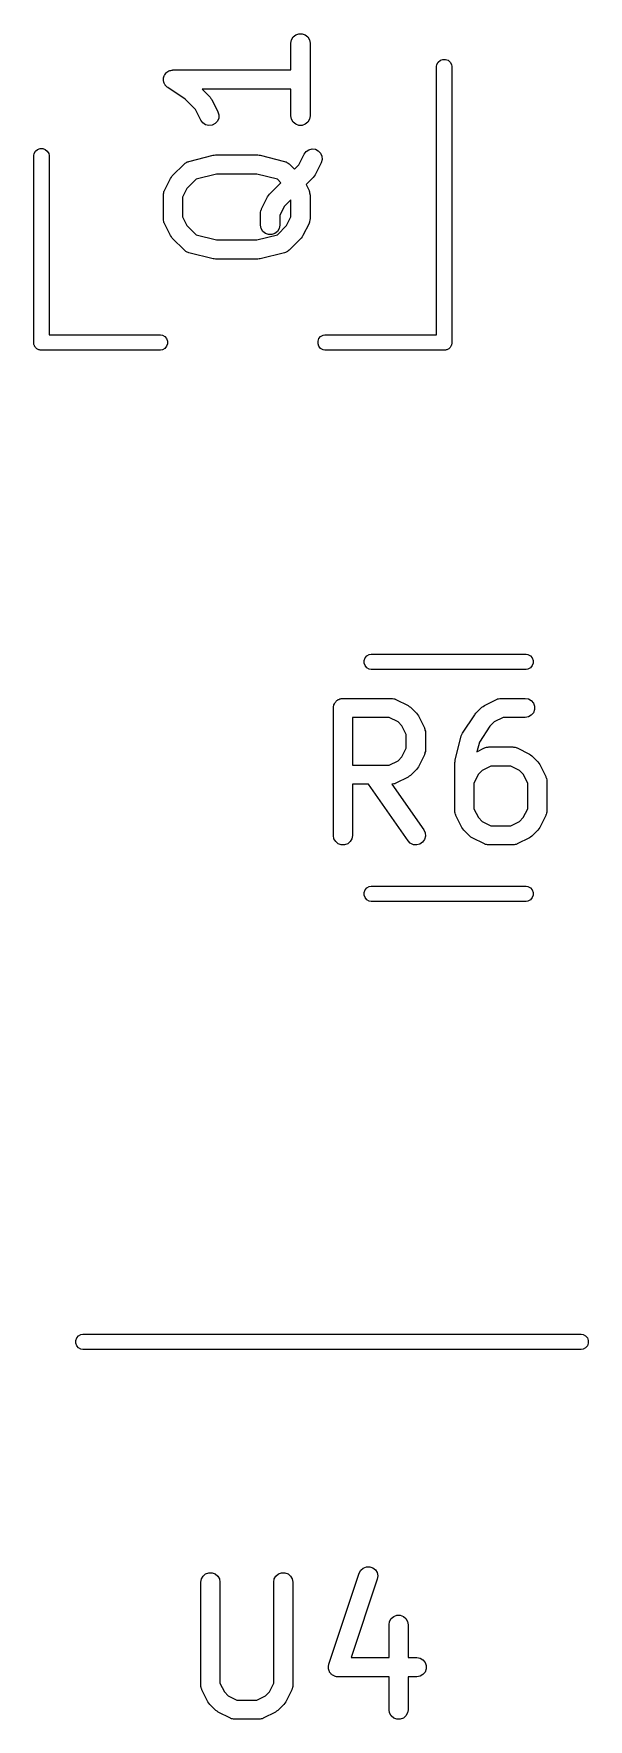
# Model space of a CAD drawing. Extents: x 51.7 to 144.6, y -96 to -33.3.
# Drawn here: x 97.17 to 101.52, y -81.17 to -67.95 of the extents above; entities that cross this region are included whole.
import ezdxf

# ---------------------------------------------------------------- set-up
doc = ezdxf.new("R2010")
doc.units = 0
doc.header["$MEASUREMENT"] = 0
doc.layers.add('BLACK', color=7, linetype='CONTINUOUS')

msp = doc.modelspace()

# ---------------------------------------------------------------- linework, layer by layer
at = {"layer": 'BLACK', "linetype": 'CONTINUOUS'}
for p, q in [((99.2009, -67.9763), (99.2209, -67.9595)), ((99.2209, -67.9595), (99.2454, -67.9506)), ((99.2454, -67.9506), (99.2714, -67.9506)), ((99.2714, -67.9506), (99.2959, -67.9595)), ((99.2959, -67.9595), (99.3158, -67.9763)), ((99.1834, -68.0245), (99.1879, -67.9988)), ((99.1834, -68.2352), (99.1834, -68.0245)), ((99.1879, -67.9988), (99.2009, -67.9763)), ((99.3158, -67.9763), (99.3289, -67.9988)), ((99.3289, -67.9988), (99.3334, -68.0245)), ((99.3334, -68.0245), (99.3334, -68.5959)), ((100.326, -68.2068), (100.329, -68.1912)), ((100.326, -70.312), (100.326, -68.2068)), ((100.329, -68.1912), (100.339, -68.1728)), ((100.339, -68.1728), (100.356, -68.1592)), ((100.356, -68.1592), (100.375, -68.152)), ((100.375, -68.152), (100.397, -68.152)), ((100.397, -68.152), (100.416, -68.1592)), ((100.416, -68.1592), (100.433, -68.1728)), ((100.433, -68.1728), (100.443, -68.1912)), ((100.443, -68.1912), (100.446, -68.2068)), ((100.446, -68.2068), (100.446, -70.3772)), ((98.1835, -68.3054), (98.1845, -68.3013)), ((98.1845, -68.3143), (98.1835, -68.3054)), ((98.1845, -68.2972), (98.1876, -68.2888)), ((98.1845, -68.3013), (98.1845, -68.2972)), ((98.1845, -68.3232), (98.1845, -68.3143)), ((98.1859, -68.3271), (98.1845, -68.3232)), ((98.1864, -68.3313), (98.1859, -68.3271)), ((98.1904, -68.3393), (98.1864, -68.3313)), ((98.1876, -68.2888), (98.1897, -68.2801)), ((98.1897, -68.2801), (98.192, -68.2766)), ((98.1934, -68.3477), (98.1904, -68.3393)), ((98.192, -68.2766), (98.1934, -68.2727)), ((98.1934, -68.2727), (98.1992, -68.2658)), ((98.1961, -68.3509), (98.1934, -68.3477)), ((98.1979, -68.3546), (98.1961, -68.3509)), ((98.2044, -68.3608), (98.1979, -68.3546)), ((98.1992, -68.2658), (98.2041, -68.2584)), ((98.2041, -68.2584), (98.2075, -68.2559)), ((98.2075, -68.2559), (98.2102, -68.2527)), ((98.2102, -68.2527), (98.2179, -68.2483)), ((98.2179, -68.2483), (98.2251, -68.243)), ((98.2251, -68.243), (98.2291, -68.2418)), ((98.2291, -68.2418), (98.2327, -68.2397)), ((98.2327, -68.2397), (98.2415, -68.2382)), ((98.2415, -68.2382), (98.2501, -68.2356)), ((98.2501, -68.2356), (98.2543, -68.2359)), ((98.2543, -68.2359), (98.2584, -68.2352)), ((98.2584, -68.2352), (99.1834, -68.2352)), ((98.2102, -68.3676), (98.2044, -68.3608)), ((98.2138, -68.3697), (98.2102, -68.3676)), ((98.2168, -68.3726), (98.2138, -68.3697)), ((98.3535, -68.4637), (98.2168, -68.3726)), ((98.4348, -68.5451), (98.3535, -68.4637)), ((99.1834, -68.3852), (98.4871, -68.3852)), ((98.4871, -68.3852), (98.5495, -68.4476)), ((98.5495, -68.4476), (98.5564, -68.4575)), ((98.5564, -68.4575), (98.5636, -68.4671)), ((98.5636, -68.4671), (98.6112, -68.5624)), ((99.1834, -68.5959), (99.1834, -68.3852)), ((98.477, -68.6294), (98.4348, -68.5451)), ((98.617, -68.6133), (98.6067, -68.6372)), ((98.6112, -68.5624), (98.6186, -68.5873)), ((98.6186, -68.5873), (98.617, -68.6133)), ((99.1879, -68.6216), (99.1834, -68.5959)), ((99.3334, -68.5959), (99.3289, -68.6216)), ((98.4925, -68.6504), (98.477, -68.6294)), ((98.5143, -68.6647), (98.4925, -68.6504)), ((98.5396, -68.6708), (98.5143, -68.6647)), ((98.5655, -68.6678), (98.5396, -68.6708)), ((98.5888, -68.6561), (98.5655, -68.6678)), ((98.6067, -68.6372), (98.5888, -68.6561)), ((99.2009, -68.6441), (99.1879, -68.6216)), ((99.2209, -68.6609), (99.2009, -68.6441)), ((99.2454, -68.6698), (99.2209, -68.6609)), ((99.2714, -68.6698), (99.2454, -68.6698)), ((99.2959, -68.6609), (99.2714, -68.6698)), ((99.3158, -68.6441), (99.2959, -68.6609)), ((99.3289, -68.6216), (99.3158, -68.6441)), ((97.1687, -68.8912), (97.1793, -68.8728)), ((97.1793, -68.8728), (97.1955, -68.8592)), ((97.1955, -68.8592), (97.2154, -68.852)), ((97.2154, -68.852), (97.2366, -68.852)), ((97.2366, -68.852), (97.2565, -68.8592)), ((97.2565, -68.8592), (97.2727, -68.8728)), ((97.2727, -68.8728), (97.2833, -68.8912)), ((99.2865, -68.8957), (99.3021, -68.8748)), ((99.3021, -68.8748), (99.3238, -68.8604)), ((99.3238, -68.8604), (99.3491, -68.8544)), ((99.3491, -68.8544), (99.375, -68.8573)), ((99.375, -68.8573), (99.3983, -68.869)), ((99.3983, -68.869), (99.4162, -68.8879)), ((97.166, -68.9068), (97.1687, -68.8912)), ((97.166, -70.3772), (97.166, -68.9068)), ((97.2833, -68.8912), (97.286, -68.9068)), ((97.286, -68.9068), (97.286, -70.312)), ((98.253, -69.0667), (98.3482, -68.9714)), ((98.3482, -68.9714), (98.3541, -68.9673)), ((98.3541, -68.9673), (98.3593, -68.9623)), ((98.3593, -68.9623), (98.3647, -68.9599)), ((98.3647, -68.9599), (98.3695, -68.9565)), ((98.3695, -68.9565), (98.3765, -68.9546)), ((98.3765, -68.9546), (98.383, -68.9517)), ((98.383, -68.9517), (98.5735, -68.9041)), ((98.5735, -68.9041), (98.5827, -68.9034)), ((98.5827, -68.9034), (98.5917, -68.9019)), ((98.5917, -68.9019), (98.925, -68.9019)), ((98.925, -68.9019), (98.9341, -68.9034)), ((98.9341, -68.9034), (98.9432, -68.9041)), ((98.9432, -68.9041), (99.1337, -68.9517)), ((99.1337, -68.9517), (99.1403, -68.9546)), ((99.1403, -68.9546), (99.1472, -68.9565)), ((99.1472, -68.9565), (99.1521, -68.9599)), ((99.1521, -68.9599), (99.1575, -68.9623)), ((99.1575, -68.9623), (99.1627, -68.9673)), ((99.1627, -68.9673), (99.1686, -68.9714)), ((99.1686, -68.9714), (99.2108, -69.0136)), ((99.2108, -69.0136), (99.2444, -68.98)), ((99.2444, -68.98), (99.2865, -68.8957)), ((99.4207, -68.9628), (99.3731, -69.058)), ((99.4162, -68.8879), (99.4266, -68.9118)), ((99.4281, -68.9378), (99.4207, -68.9628)), ((99.4266, -68.9118), (99.4281, -68.9378)), ((98.1913, -69.1814), (98.2389, -69.0862)), ((98.2389, -69.0862), (98.2461, -69.0765)), ((98.2461, -69.0765), (98.253, -69.0667)), ((98.4396, -69.0922), (98.3676, -69.1641)), ((98.6009, -69.0519), (98.4396, -69.0922)), ((98.9158, -69.0519), (98.6009, -69.0519)), ((99.0772, -69.0922), (98.9158, -69.0519)), ((99.0149, -69.2095), (99.1047, -69.1197)), ((99.1047, -69.1197), (99.0772, -69.0922)), ((99.359, -69.0775), (99.302, -69.1345)), ((99.302, -69.1345), (99.3255, -69.1814)), ((99.3659, -69.0677), (99.359, -69.0775)), ((99.3731, -69.058), (99.3659, -69.0677)), ((98.1834, -69.215), (98.1841, -69.2107)), ((98.1834, -69.4054), (98.1834, -69.215)), ((98.1839, -69.2064), (98.1864, -69.198)), ((98.1841, -69.2107), (98.1839, -69.2064)), ((98.1864, -69.198), (98.1879, -69.1893)), ((98.1879, -69.1893), (98.1901, -69.1856)), ((98.1901, -69.1856), (98.1913, -69.1814)), ((98.3676, -69.1641), (98.3334, -69.2327)), ((98.3334, -69.2327), (98.3334, -69.3877)), ((98.9532, -69.3243), (99.0008, -69.229)), ((99.0008, -69.229), (99.008, -69.2194)), ((99.008, -69.2194), (99.0149, -69.2095)), ((99.1834, -69.2532), (99.1295, -69.307)), ((99.1834, -69.3877), (99.1834, -69.2532)), ((99.3255, -69.1814), (99.3267, -69.1856)), ((99.3267, -69.1856), (99.3289, -69.1893)), ((99.3289, -69.1893), (99.3304, -69.198)), ((99.3304, -69.198), (99.3329, -69.2064)), ((99.3329, -69.2064), (99.3326, -69.2107)), ((99.3326, -69.2107), (99.3334, -69.215)), ((99.3334, -69.215), (99.3334, -69.4054)), ((98.1841, -69.4097), (98.1834, -69.4054)), ((98.1839, -69.414), (98.1841, -69.4097)), ((98.1864, -69.4224), (98.1839, -69.414)), ((98.3334, -69.3877), (98.3676, -69.4562)), ((98.9453, -69.3578), (98.946, -69.3535)), ((98.9453, -69.453), (98.9453, -69.3578)), ((98.9458, -69.3492), (98.9483, -69.3408)), ((98.946, -69.3535), (98.9458, -69.3492)), ((98.9483, -69.3408), (98.9498, -69.3322)), ((98.9498, -69.3322), (98.952, -69.3284)), ((98.952, -69.3284), (98.9532, -69.3243)), ((99.1295, -69.307), (99.0953, -69.3755)), ((99.0953, -69.3755), (99.0953, -69.453)), ((99.1491, -69.4562), (99.1834, -69.3877)), ((99.3329, -69.414), (99.3304, -69.4224)), ((99.3334, -69.4054), (99.3326, -69.4097)), ((99.3326, -69.4097), (99.3329, -69.414)), ((98.1879, -69.4311), (98.1864, -69.4224)), ((98.1901, -69.4348), (98.1879, -69.4311)), ((98.1913, -69.439), (98.1901, -69.4348)), ((98.2389, -69.5342), (98.1913, -69.439)), ((98.2461, -69.5439), (98.2389, -69.5342)), ((98.253, -69.5537), (98.2461, -69.5439)), ((98.3676, -69.4562), (98.4396, -69.5282)), ((98.4396, -69.5282), (98.6009, -69.5685)), ((98.9158, -69.5685), (99.0772, -69.5282)), ((98.9498, -69.4787), (98.9453, -69.453)), ((98.9628, -69.5013), (98.9498, -69.4787)), ((98.9828, -69.518), (98.9628, -69.5013)), ((99.0073, -69.5269), (98.9828, -69.518)), ((99.0333, -69.5269), (99.0073, -69.5269)), ((99.0578, -69.518), (99.0333, -69.5269)), ((99.0777, -69.5013), (99.0578, -69.518)), ((99.0772, -69.5282), (99.1491, -69.4562)), ((99.0908, -69.4787), (99.0777, -69.5013)), ((99.0953, -69.453), (99.0908, -69.4787)), ((99.2707, -69.5439), (99.2638, -69.5537)), ((99.2778, -69.5342), (99.2707, -69.5439)), ((99.3255, -69.439), (99.2778, -69.5342)), ((99.3267, -69.4348), (99.3255, -69.439)), ((99.3289, -69.4311), (99.3267, -69.4348)), ((99.3304, -69.4224), (99.3289, -69.4311)), ((98.3482, -69.6489), (98.253, -69.5537)), ((98.3541, -69.6531), (98.3482, -69.6489)), ((98.3593, -69.6581), (98.3541, -69.6531)), ((98.3647, -69.6605), (98.3593, -69.6581)), ((98.3695, -69.6639), (98.3647, -69.6605)), ((98.3765, -69.6657), (98.3695, -69.6639)), ((98.383, -69.6687), (98.3765, -69.6657)), ((98.5735, -69.7163), (98.383, -69.6687)), ((98.6009, -69.5685), (98.9158, -69.5685)), ((99.1337, -69.6687), (98.9432, -69.7163)), ((99.1403, -69.6657), (99.1337, -69.6687)), ((99.1472, -69.6639), (99.1403, -69.6657)), ((99.1521, -69.6605), (99.1472, -69.6639)), ((99.1575, -69.6581), (99.1521, -69.6605)), ((99.1627, -69.6531), (99.1575, -69.6581)), ((99.1686, -69.6489), (99.1627, -69.6531)), ((99.2638, -69.5537), (99.1686, -69.6489)), ((98.5827, -69.7169), (98.5735, -69.7163)), ((98.5917, -69.7185), (98.5827, -69.7169)), ((98.925, -69.7185), (98.5917, -69.7185)), ((98.9341, -69.7169), (98.925, -69.7185)), ((98.9432, -69.7163), (98.9341, -69.7169)), ((97.286, -70.312), (98.1612, -70.312)), ((98.1612, -70.312), (98.1768, -70.3147)), ((98.1768, -70.3147), (98.1952, -70.3253)), ((98.1952, -70.3253), (98.2088, -70.3415)), ((99.4032, -70.3415), (99.4168, -70.3253)), ((99.4168, -70.3253), (99.4352, -70.3147)), ((99.4352, -70.3147), (99.4508, -70.312)), ((99.4508, -70.312), (100.326, -70.312)), ((97.166, -70.3773), (97.166, -70.3772)), ((97.166, -70.3826), (97.166, -70.3773)), ((97.1678, -70.3876), (97.166, -70.3826)), ((97.1687, -70.3928), (97.1678, -70.3876)), ((97.1714, -70.3975), (97.1687, -70.3928)), ((97.1732, -70.4025), (97.1714, -70.3975)), ((97.1767, -70.4065), (97.1732, -70.4025)), ((97.1793, -70.4112), (97.1767, -70.4065)), ((97.1834, -70.4146), (97.1793, -70.4112)), ((97.1868, -70.4187), (97.1834, -70.4146)), ((97.1915, -70.4213), (97.1868, -70.4187)), ((97.1955, -70.4248), (97.1915, -70.4213)), ((97.2005, -70.4266), (97.1955, -70.4248)), ((97.2052, -70.4293), (97.2005, -70.4266)), ((97.2104, -70.4302), (97.2052, -70.4293)), ((97.2154, -70.432), (97.2104, -70.4302)), ((97.2207, -70.432), (97.2154, -70.432)), ((97.2208, -70.432), (97.2207, -70.432)), ((98.1612, -70.432), (97.2208, -70.432)), ((98.1768, -70.4293), (98.1612, -70.432)), ((98.1952, -70.4187), (98.1768, -70.4293)), ((98.2088, -70.4025), (98.1952, -70.4187)), ((98.2088, -70.3415), (98.216, -70.3614)), ((98.216, -70.3826), (98.2088, -70.4025)), ((98.216, -70.3614), (98.216, -70.3826)), ((99.396, -70.3614), (99.4032, -70.3415)), ((99.396, -70.3826), (99.396, -70.3614)), ((99.4032, -70.4025), (99.396, -70.3826)), ((99.4168, -70.4187), (99.4032, -70.4025)), ((99.4352, -70.4293), (99.4168, -70.4187)), ((99.4508, -70.432), (99.4352, -70.4293)), ((100.391, -70.432), (99.4508, -70.432)), ((100.397, -70.432), (100.391, -70.432)), ((100.391, -70.432), (100.391, -70.432)), ((100.402, -70.4302), (100.397, -70.432)), ((100.407, -70.4293), (100.402, -70.4302)), ((100.411, -70.4266), (100.407, -70.4293)), ((100.416, -70.4248), (100.411, -70.4266)), ((100.421, -70.4213), (100.416, -70.4248)), ((100.425, -70.4187), (100.421, -70.4213)), ((100.429, -70.4146), (100.425, -70.4187)), ((100.433, -70.4112), (100.429, -70.4146)), ((100.435, -70.4065), (100.433, -70.4112)), ((100.439, -70.4025), (100.435, -70.4065)), ((100.441, -70.3975), (100.439, -70.4025)), ((100.443, -70.3928), (100.441, -70.3975)), ((100.444, -70.3876), (100.443, -70.3928)), ((100.446, -70.3826), (100.444, -70.3876)), ((100.446, -70.3772), (100.446, -70.3773)), ((100.446, -70.3773), (100.446, -70.3826)), ((99.7584, -72.8664), (99.7657, -72.8465)), ((99.7657, -72.8465), (99.7793, -72.8303)), ((99.7793, -72.8303), (99.7976, -72.8197)), ((99.7976, -72.8197), (99.8132, -72.817)), ((99.8132, -72.817), (101.028, -72.817)), ((101.028, -72.817), (101.043, -72.8197)), ((101.043, -72.8197), (101.062, -72.8303)), ((101.062, -72.8303), (101.075, -72.8465)), ((101.075, -72.8465), (101.083, -72.8664)), ((99.7584, -72.8876), (99.7584, -72.8664)), ((99.7657, -72.9075), (99.7584, -72.8876)), ((99.7793, -72.9237), (99.7657, -72.9075)), ((99.7976, -72.9343), (99.7793, -72.9237)), ((99.8132, -72.937), (99.7976, -72.9343)), ((101.028, -72.937), (99.8132, -72.937)), ((101.043, -72.9343), (101.028, -72.937)), ((101.062, -72.9237), (101.043, -72.9343)), ((101.075, -72.9075), (101.062, -72.9237)), ((101.083, -72.8876), (101.075, -72.9075)), ((101.083, -72.8664), (101.083, -72.8876)), ((99.5169, -73.2394), (99.518, -73.2329)), ((99.5169, -74.2394), (99.5169, -73.2394)), ((99.518, -73.2264), (99.5203, -73.2202)), ((99.518, -73.2329), (99.518, -73.2264)), ((99.5203, -73.2202), (99.5214, -73.2137)), ((99.5214, -73.2137), (99.5247, -73.208)), ((99.5247, -73.208), (99.527, -73.2019)), ((99.527, -73.2019), (99.5312, -73.1969)), ((99.5312, -73.1969), (99.5345, -73.1912)), ((99.5345, -73.1912), (99.5395, -73.187)), ((99.5395, -73.187), (99.5437, -73.1819)), ((99.5437, -73.1819), (99.5494, -73.1786)), ((99.5494, -73.1786), (99.5544, -73.1744)), ((99.5544, -73.1744), (99.5606, -73.1722)), ((99.5606, -73.1722), (99.5663, -73.1689)), ((99.5663, -73.1689), (99.5727, -73.1678)), ((99.5727, -73.1678), (99.5789, -73.1655)), ((99.5789, -73.1655), (99.5854, -73.1655)), ((99.5854, -73.1655), (99.5919, -73.1644)), ((99.5919, -73.1644), (99.9729, -73.1644)), ((99.9729, -73.1644), (99.9771, -73.1651)), ((99.9771, -73.1651), (99.9814, -73.1649)), ((99.9814, -73.1649), (99.9899, -73.1674)), ((99.9899, -73.1674), (99.9985, -73.1689)), ((99.9985, -73.1689), (100.002, -73.1711)), ((100.002, -73.1711), (100.006, -73.1723)), ((100.006, -73.1723), (100.102, -73.2199)), ((100.102, -73.2199), (100.111, -73.2271)), ((100.111, -73.2271), (100.121, -73.234)), ((100.121, -73.234), (100.169, -73.2816)), ((100.634, -73.2816), (100.682, -73.234)), ((100.682, -73.234), (100.692, -73.2271)), ((100.692, -73.2271), (100.701, -73.2199)), ((100.701, -73.2199), (100.796, -73.1723)), ((100.796, -73.1723), (100.801, -73.1711)), ((100.801, -73.1711), (100.804, -73.1689)), ((100.804, -73.1689), (100.813, -73.1674)), ((100.813, -73.1674), (100.821, -73.1649)), ((100.821, -73.1649), (100.826, -73.1651)), ((100.826, -73.1651), (100.83, -73.1644)), ((100.83, -73.1644), (101.02, -73.1644)), ((101.02, -73.1644), (101.046, -73.1689)), ((101.046, -73.1689), (101.069, -73.1819)), ((101.069, -73.1819), (101.085, -73.2019)), ((101.085, -73.2019), (101.094, -73.2264)), ((101.094, -73.2264), (101.094, -73.2524)), ((99.6669, -73.3144), (99.6669, -73.6882)), ((99.9552, -73.3144), (99.6669, -73.3144)), ((100.024, -73.3486), (99.9552, -73.3144)), ((100.054, -73.379), (100.024, -73.3486)), ((100.088, -73.4476), (100.054, -73.379)), ((100.169, -73.2816), (100.176, -73.2914)), ((100.176, -73.2914), (100.183, -73.3011)), ((100.183, -73.3011), (100.23, -73.3963)), ((100.529, -73.4359), (100.625, -73.293)), ((100.625, -73.293), (100.63, -73.2877)), ((100.63, -73.2877), (100.634, -73.2816)), ((100.779, -73.3486), (100.745, -73.3824)), ((100.848, -73.3144), (100.779, -73.3486)), ((101.02, -73.3144), (100.848, -73.3144)), ((101.046, -73.3099), (101.02, -73.3144)), ((101.069, -73.2968), (101.046, -73.3099)), ((101.085, -73.2769), (101.069, -73.2968)), ((101.094, -73.2524), (101.085, -73.2769)), ((100.088, -73.555), (100.088, -73.4476)), ((100.23, -73.3963), (100.232, -73.4005)), ((100.232, -73.4005), (100.234, -73.4042)), ((100.234, -73.4042), (100.235, -73.4129)), ((100.235, -73.4129), (100.238, -73.4213)), ((100.238, -73.4213), (100.238, -73.4256)), ((100.238, -73.4256), (100.238, -73.4299)), ((100.238, -73.4299), (100.238, -73.5727)), ((100.472, -73.6498), (100.519, -73.4593)), ((100.519, -73.4593), (100.524, -73.4477)), ((100.524, -73.4477), (100.529, -73.4359)), ((100.662, -73.5083), (100.643, -73.5824)), ((100.745, -73.3824), (100.662, -73.5083)), ((100.024, -73.6539), (100.054, -73.6235)), ((100.054, -73.6235), (100.088, -73.555)), ((100.23, -73.6063), (100.183, -73.7015)), ((100.232, -73.6021), (100.23, -73.6063)), ((100.234, -73.5984), (100.232, -73.6021)), ((100.235, -73.5897), (100.234, -73.5984)), ((100.238, -73.5813), (100.235, -73.5897)), ((100.238, -73.5727), (100.238, -73.577)), ((100.238, -73.577), (100.238, -73.5813)), ((100.643, -73.5824), (100.701, -73.5533)), ((100.701, -73.5533), (100.705, -73.552)), ((100.705, -73.552), (100.709, -73.5499)), ((100.709, -73.5499), (100.718, -73.5483)), ((100.718, -73.5483), (100.726, -73.5458)), ((100.726, -73.5458), (100.731, -73.5461)), ((100.731, -73.5461), (100.735, -73.5453)), ((100.735, -73.5453), (100.925, -73.5453)), ((100.925, -73.5453), (100.929, -73.5461)), ((100.929, -73.5461), (100.934, -73.5458)), ((100.934, -73.5458), (100.942, -73.5483)), ((100.942, -73.5483), (100.951, -73.5499)), ((100.951, -73.5499), (100.955, -73.552)), ((100.955, -73.552), (100.959, -73.5533)), ((100.959, -73.5533), (101.054, -73.6009)), ((101.054, -73.6009), (101.064, -73.608)), ((101.064, -73.608), (101.074, -73.6149)), ((101.074, -73.6149), (101.121, -73.6625)), ((99.6669, -73.6882), (99.9552, -73.6882)), ((99.9552, -73.6882), (100.024, -73.6539)), ((100.111, -73.7755), (100.102, -73.7827)), ((100.121, -73.7686), (100.111, -73.7755)), ((100.169, -73.721), (100.121, -73.7686)), ((100.176, -73.7112), (100.169, -73.721)), ((100.183, -73.7015), (100.176, -73.7112)), ((100.469, -73.668), (100.471, -73.6589)), ((100.469, -74.0489), (100.469, -73.668)), ((100.471, -73.6589), (100.472, -73.6498)), ((100.654, -73.76), (100.619, -73.8285)), ((100.684, -73.7296), (100.654, -73.76)), ((100.752, -73.6953), (100.684, -73.7296)), ((100.908, -73.6953), (100.752, -73.6953)), ((100.976, -73.7296), (100.908, -73.6953)), ((101.006, -73.76), (100.976, -73.7296)), ((101.041, -73.8285), (101.006, -73.76)), ((101.121, -73.6625), (101.128, -73.6724)), ((101.128, -73.6724), (101.135, -73.682)), ((101.135, -73.682), (101.183, -73.7773)), ((101.183, -73.7773), (101.184, -73.7814)), ((99.791, -73.8382), (99.6669, -73.8382)), ((99.6669, -73.8382), (99.6669, -74.2394)), ((100.102, -74.2824), (99.791, -73.8382)), ((99.9771, -73.8374), (99.9739, -73.838)), ((99.9739, -73.838), (100.225, -74.1964)), ((99.9814, -73.8377), (99.9771, -73.8374)), ((99.9899, -73.8352), (99.9814, -73.8377)), ((99.9985, -73.8337), (99.9899, -73.8352)), ((100.002, -73.8315), (99.9985, -73.8337)), ((100.006, -73.8303), (100.002, -73.8315)), ((100.102, -73.7827), (100.006, -73.8303)), ((100.619, -73.8285), (100.619, -74.0312)), ((101.041, -74.0312), (101.041, -73.8285)), ((101.184, -73.7814), (101.186, -73.7852)), ((101.186, -73.7852), (101.188, -73.7938)), ((101.188, -73.7938), (101.19, -73.8022)), ((101.19, -73.8022), (101.19, -73.8065)), ((101.19, -73.8065), (101.191, -73.8108)), ((101.191, -73.8108), (101.191, -74.0489)), ((100.619, -74.0312), (100.654, -74.0997)), ((101.006, -74.0997), (101.041, -74.0312)), ((100.47, -74.0532), (100.469, -74.0489)), ((100.47, -74.0575), (100.47, -74.0532)), ((100.472, -74.0659), (100.47, -74.0575)), ((100.474, -74.0746), (100.472, -74.0659)), ((100.476, -74.0783), (100.474, -74.0746)), ((100.477, -74.0824), (100.476, -74.0783)), ((100.525, -74.1777), (100.477, -74.0824)), ((100.654, -74.0997), (100.684, -74.1301)), ((100.684, -74.1301), (100.752, -74.1644)), ((100.752, -74.1644), (100.908, -74.1644)), ((100.908, -74.1644), (100.976, -74.1301)), ((100.976, -74.1301), (101.006, -74.0997)), ((101.183, -74.0824), (101.135, -74.1777)), ((101.184, -74.0783), (101.183, -74.0824)), ((101.186, -74.0746), (101.184, -74.0783)), ((101.188, -74.0659), (101.186, -74.0746)), ((101.19, -74.0575), (101.188, -74.0659)), ((101.191, -74.0489), (101.19, -74.0532)), ((101.19, -74.0532), (101.19, -74.0575)), ((99.5214, -74.265), (99.5169, -74.2394)), ((99.5345, -74.2876), (99.5214, -74.265)), ((99.5544, -74.3043), (99.5345, -74.2876)), ((99.5789, -74.3132), (99.5544, -74.3043)), ((99.6294, -74.3043), (99.6049, -74.3132)), ((99.6494, -74.2876), (99.6294, -74.3043)), ((99.6624, -74.265), (99.6494, -74.2876)), ((99.6669, -74.2394), (99.6624, -74.265)), ((100.12, -74.3008), (100.102, -74.2824)), ((100.144, -74.3118), (100.12, -74.3008)), ((100.216, -74.2924), (100.195, -74.3074)), ((100.231, -74.2711), (100.216, -74.2924)), ((100.225, -74.1964), (100.236, -74.22)), ((100.238, -74.2459), (100.231, -74.2711)), ((100.236, -74.22), (100.238, -74.2459)), ((100.532, -74.1873), (100.525, -74.1777)), ((100.539, -74.1972), (100.532, -74.1873)), ((100.586, -74.2448), (100.539, -74.1972)), ((100.596, -74.2517), (100.586, -74.2448)), ((100.606, -74.2588), (100.596, -74.2517)), ((100.701, -74.3065), (100.606, -74.2588)), ((100.705, -74.3077), (100.701, -74.3065)), ((100.959, -74.3065), (100.955, -74.3077)), ((101.054, -74.2588), (100.959, -74.3065)), ((101.064, -74.2517), (101.054, -74.2588)), ((101.074, -74.2448), (101.064, -74.2517)), ((101.121, -74.1972), (101.074, -74.2448)), ((101.128, -74.1873), (101.121, -74.1972)), ((101.135, -74.1777), (101.128, -74.1873)), ((99.6049, -74.3132), (99.5789, -74.3132)), ((100.17, -74.3141), (100.144, -74.3118)), ((100.195, -74.3074), (100.17, -74.3141)), ((100.709, -74.3099), (100.705, -74.3077)), ((100.718, -74.3114), (100.709, -74.3099)), ((100.726, -74.3139), (100.718, -74.3114)), ((100.731, -74.3136), (100.726, -74.3139)), ((100.735, -74.3144), (100.731, -74.3136)), ((100.925, -74.3144), (100.735, -74.3144)), ((100.929, -74.3136), (100.925, -74.3144)), ((100.934, -74.3139), (100.929, -74.3136)), ((100.942, -74.3114), (100.934, -74.3139)), ((100.951, -74.3099), (100.942, -74.3114)), ((100.955, -74.3077), (100.951, -74.3099)), ((99.7584, -74.6864), (99.7657, -74.6665)), ((99.7584, -74.7076), (99.7584, -74.6864)), ((99.7657, -74.6665), (99.7793, -74.6503)), ((99.7793, -74.6503), (99.7976, -74.6397)), ((99.7976, -74.6397), (99.8132, -74.637)), ((99.8132, -74.637), (101.028, -74.637)), ((101.028, -74.637), (101.043, -74.6397)), ((101.043, -74.6397), (101.062, -74.6503)), ((101.062, -74.6503), (101.075, -74.6665)), ((101.075, -74.6665), (101.083, -74.6864)), ((101.083, -74.6864), (101.083, -74.7076)), ((99.7657, -74.7275), (99.7584, -74.7076)), ((99.7793, -74.7437), (99.7657, -74.7275)), ((99.7976, -74.7543), (99.7793, -74.7437)), ((99.8132, -74.757), (99.7976, -74.7543)), ((101.028, -74.757), (99.8132, -74.757)), ((101.043, -74.7543), (101.028, -74.757)), ((101.062, -74.7437), (101.043, -74.7543)), ((101.075, -74.7275), (101.062, -74.7437)), ((101.083, -74.7076), (101.075, -74.7275)), ((97.496, -78.2014), (97.5032, -78.1815)), ((97.496, -78.2226), (97.496, -78.2014)), ((97.5032, -78.2425), (97.496, -78.2226)), ((97.5032, -78.1815), (97.5168, -78.1653)), ((97.5168, -78.2587), (97.5032, -78.2425)), ((97.5168, -78.1653), (97.5352, -78.1547)), ((97.5352, -78.2693), (97.5168, -78.2587)), ((97.5352, -78.1547), (97.5508, -78.152)), ((97.5508, -78.272), (97.5352, -78.2693)), ((97.5508, -78.152), (101.461, -78.152)), ((101.461, -78.272), (97.5508, -78.272)), ((101.461, -78.152), (101.477, -78.1547)), ((101.477, -78.2693), (101.461, -78.272)), ((101.477, -78.1547), (101.495, -78.1653)), ((101.495, -78.2587), (101.477, -78.2693)), ((101.495, -78.1653), (101.509, -78.1815)), ((101.509, -78.2425), (101.495, -78.2587)), ((101.509, -78.1815), (101.516, -78.2014)), ((101.516, -78.2226), (101.509, -78.2425)), ((101.516, -78.2014), (101.516, -78.2226)), ((99.7314, -80.0031), (99.7509, -79.9859)), ((99.7509, -79.9859), (99.7752, -79.9763)), ((99.7752, -79.9763), (99.8012, -79.9756)), ((99.8012, -79.9756), (99.8259, -79.9838)), ((99.8259, -79.9838), (99.8463, -80)), ((98.4771, -80.0974), (98.4816, -80.0717)), ((98.4771, -80.9069), (98.4771, -80.0974)), ((98.4816, -80.0717), (98.4946, -80.0492)), ((98.4946, -80.0492), (98.5146, -80.0324)), ((98.5146, -80.0324), (98.5391, -80.0235)), ((98.5391, -80.0235), (98.5651, -80.0235)), ((98.5651, -80.0235), (98.5896, -80.0324)), ((98.5896, -80.0324), (98.6095, -80.0492)), ((98.6095, -80.0492), (98.6226, -80.0717)), ((98.6226, -80.0717), (98.6271, -80.0974)), ((98.6271, -80.0974), (98.6271, -80.8892)), ((99.0485, -80.0974), (99.053, -80.0717)), ((99.0485, -80.8892), (99.0485, -80.0974)), ((99.053, -80.0717), (99.0661, -80.0492)), ((99.0661, -80.0492), (99.086, -80.0324)), ((99.086, -80.0324), (99.1105, -80.0235)), ((99.1105, -80.0235), (99.1365, -80.0235)), ((99.1365, -80.0235), (99.161, -80.0324)), ((99.161, -80.0324), (99.181, -80.0492)), ((99.181, -80.0492), (99.194, -80.0717)), ((99.194, -80.0717), (99.1985, -80.0974)), ((99.1985, -80.0974), (99.1985, -80.9069)), ((99.4809, -80.7403), (99.719, -80.026)), ((99.8613, -80.0735), (99.6562, -80.689)), ((99.719, -80.026), (99.7314, -80.0031)), ((99.8463, -80), (99.8599, -80.0222)), ((99.8599, -80.0222), (99.8652, -80.0477)), ((99.8652, -80.0477), (99.8613, -80.0735)), ((99.9578, -80.4051), (99.9708, -80.3825)), ((99.9708, -80.3825), (99.9908, -80.3658)), ((99.9908, -80.3658), (100.015, -80.3569)), ((100.015, -80.3569), (100.041, -80.3569)), ((100.041, -80.3569), (100.066, -80.3658)), ((100.066, -80.3658), (100.086, -80.3825)), ((100.086, -80.3825), (100.099, -80.4051)), ((99.9533, -80.4307), (99.9578, -80.4051)), ((99.9533, -80.689), (99.9533, -80.4307)), ((100.099, -80.4051), (100.103, -80.4307)), ((100.103, -80.4307), (100.103, -80.689)), ((99.4771, -80.7661), (99.4782, -80.7586)), ((99.4782, -80.7715), (99.4771, -80.7661)), ((99.4782, -80.751), (99.4801, -80.7458)), ((99.4782, -80.7586), (99.4782, -80.751)), ((99.4782, -80.7771), (99.4782, -80.7715)), ((99.4808, -80.7842), (99.4782, -80.7771)), ((99.4801, -80.7458), (99.4809, -80.7403)), ((99.4823, -80.7916), (99.4808, -80.7842)), ((99.6562, -80.689), (99.9533, -80.689)), ((100.103, -80.689), (100.171, -80.689)), ((100.171, -80.689), (100.197, -80.6936)), ((100.197, -80.6936), (100.219, -80.7066)), ((100.219, -80.7066), (100.236, -80.7265)), ((100.236, -80.7265), (100.245, -80.751)), ((100.245, -80.7771), (100.236, -80.8015)), ((100.245, -80.751), (100.245, -80.7771)), ((98.4778, -80.9112), (98.4771, -80.9069)), ((98.4776, -80.9155), (98.4778, -80.9112)), ((98.4801, -80.9239), (98.4776, -80.9155)), ((98.6271, -80.8892), (98.6614, -80.9577)), ((99.0143, -80.9577), (99.0485, -80.8892)), ((99.198, -80.9155), (99.1955, -80.9239)), ((99.1985, -80.9069), (99.1978, -80.9112)), ((99.1978, -80.9112), (99.198, -80.9155)), ((99.4852, -80.7963), (99.4823, -80.7916)), ((99.4871, -80.8015), (99.4852, -80.7963)), ((99.492, -80.8074), (99.4871, -80.8015)), ((99.496, -80.8138), (99.492, -80.8074)), ((99.5003, -80.8173), (99.496, -80.8138)), ((99.5039, -80.8215), (99.5003, -80.8173)), ((99.5104, -80.8253), (99.5039, -80.8215)), ((99.5164, -80.83), (99.5104, -80.8253)), ((99.5216, -80.8318), (99.5164, -80.83)), ((99.5264, -80.8345), (99.5216, -80.8318)), ((99.5339, -80.8358), (99.5264, -80.8345)), ((99.5411, -80.8382), (99.5339, -80.8358)), ((99.5466, -80.8381), (99.5411, -80.8382)), ((99.5521, -80.839), (99.5466, -80.8381)), ((99.9533, -80.839), (99.5521, -80.839)), ((99.9533, -81.0974), (99.9533, -80.839)), ((100.171, -80.839), (100.103, -80.839)), ((100.103, -80.839), (100.103, -81.0974)), ((100.197, -80.8345), (100.171, -80.839)), ((100.219, -80.8215), (100.197, -80.8345)), ((100.236, -80.8015), (100.219, -80.8215)), ((98.4816, -80.9326), (98.4801, -80.9239)), ((98.4838, -80.9363), (98.4816, -80.9326)), ((98.485, -80.9404), (98.4838, -80.9363)), ((98.5326, -81.0357), (98.485, -80.9404)), ((98.5398, -81.0453), (98.5326, -81.0357)), ((98.5467, -81.0552), (98.5398, -81.0453)), ((98.6614, -80.9577), (98.6918, -80.9881)), ((98.6918, -80.9881), (98.7603, -81.0224)), ((98.7603, -81.0224), (98.9153, -81.0224)), ((98.9153, -81.0224), (98.9839, -80.9881)), ((98.9839, -80.9881), (99.0143, -80.9577)), ((99.1358, -81.0453), (99.1289, -81.0552)), ((99.143, -81.0357), (99.1358, -81.0453)), ((99.1906, -80.9404), (99.143, -81.0357)), ((99.1918, -80.9363), (99.1906, -80.9404)), ((99.194, -80.9326), (99.1918, -80.9363)), ((99.1955, -80.9239), (99.194, -80.9326)), ((98.5943, -81.1028), (98.5467, -81.0552)), ((98.6041, -81.1097), (98.5943, -81.1028)), ((98.6138, -81.1168), (98.6041, -81.1097)), ((98.709, -81.1645), (98.6138, -81.1168)), ((98.7132, -81.1657), (98.709, -81.1645)), ((98.7169, -81.1679), (98.7132, -81.1657)), ((98.7256, -81.1694), (98.7169, -81.1679)), ((98.734, -81.1719), (98.7256, -81.1694)), ((98.7383, -81.1716), (98.734, -81.1719)), ((98.7426, -81.1724), (98.7383, -81.1716)), ((98.933, -81.1724), (98.7426, -81.1724)), ((98.9373, -81.1716), (98.933, -81.1724)), ((98.9416, -81.1719), (98.9373, -81.1716)), ((98.95, -81.1694), (98.9416, -81.1719)), ((98.9587, -81.1679), (98.95, -81.1694)), ((98.9624, -81.1657), (98.9587, -81.1679)), ((98.9666, -81.1645), (98.9624, -81.1657)), ((99.0618, -81.1168), (98.9666, -81.1645)), ((99.0715, -81.1097), (99.0618, -81.1168)), ((99.0813, -81.1028), (99.0715, -81.1097)), ((99.1289, -81.0552), (99.0813, -81.1028)), ((99.9578, -81.123), (99.9533, -81.0974)), ((99.9708, -81.1456), (99.9578, -81.123)), ((99.9908, -81.1623), (99.9708, -81.1456)), ((100.015, -81.1712), (99.9908, -81.1623)), ((100.041, -81.1712), (100.015, -81.1712)), ((100.066, -81.1623), (100.041, -81.1712)), ((100.086, -81.1456), (100.066, -81.1623)), ((100.099, -81.123), (100.086, -81.1456)), ((100.103, -81.0974), (100.099, -81.123))]:
    msp.add_line(p, q, dxfattribs=at)

doc.saveas('drawing.dxf')
